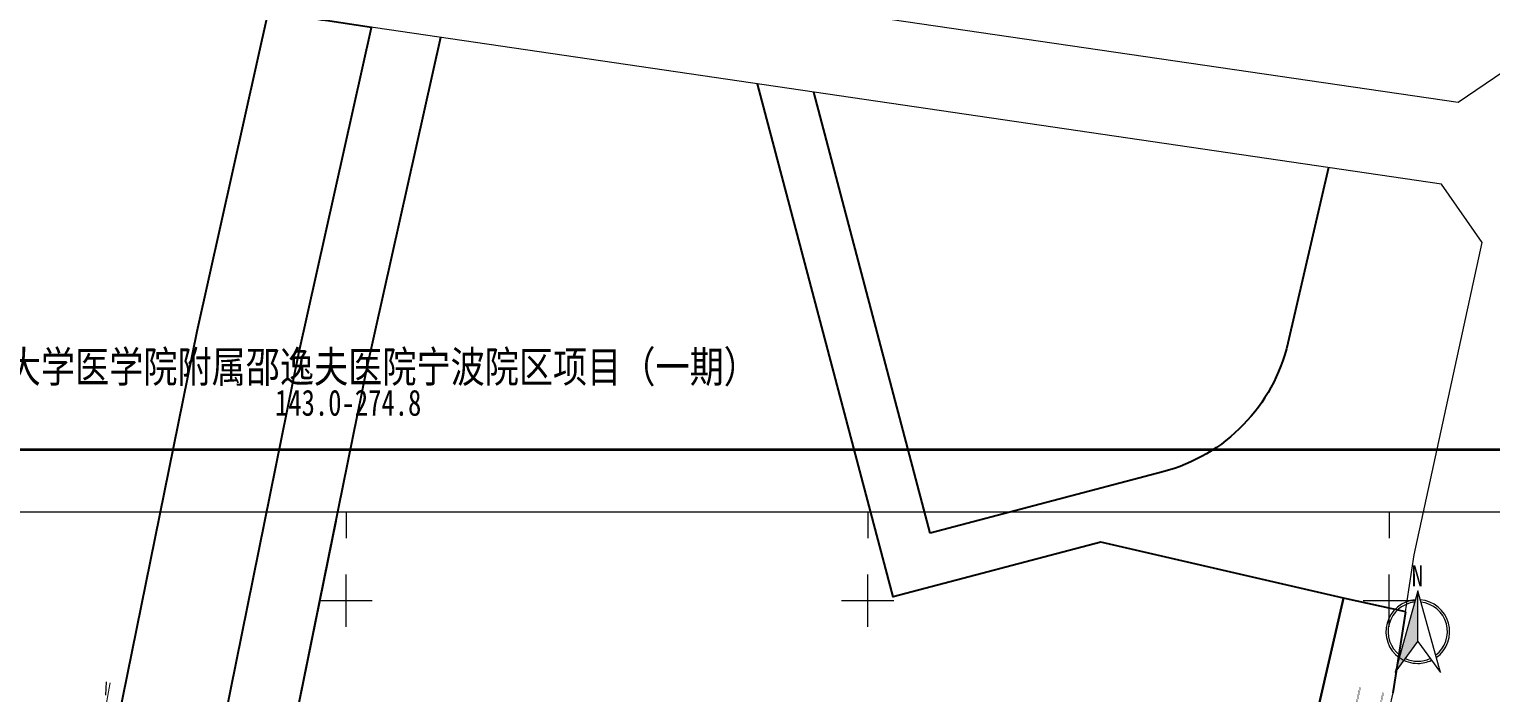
# Model space of a CAD drawing. Extents: x 274235 to 276654, y 142848 to 144425.
# Drawn here: x 275008.8 to 275429.2, y 143523.5 to 143714.5 of the extents above; entities that cross this region are included whole.
import ezdxf
from ezdxf.enums import TextEntityAlignment as Align

# ---------------------------------------------------------------- set-up
doc = ezdxf.new("R2010")
doc.units = 0
doc.header["$LTSCALE"] = 1.5
doc.linetypes.add('X5', pattern=[3, 2, -1])
doc.layers.get('0').update_dxf_attribs({"linetype": 'CONTINUOUS', "lineweight": 0})
doc.layers.add('JZ-建筑', color=7, linetype='CONTINUOUS')
doc.layers.add('YD-用地界线', color=2, linetype='CONTINUOUS')
for name, color, linetype, lineweight in [('RD-红线', 7, 'CONTINUOUS', 13), ('SXSS', 8, 'CONTINUOUS', 0), ('TK', 7, 'CONTINUOUS', 0), ('指北针', 7, 'CONTINUOUS', 0)]:
    doc.layers.add(name, color=color, linetype=linetype, lineweight=lineweight)
doc.layers.add('T2006年到2024年报批数据汇总', color=7, linetype='CONTINUOUS', lineweight=60, true_color=0x0070ff)
doc.styles.add('等线体', font='')
doc.styles.add('黑体', font='', dxfattribs={"width": 3})
doc.styles.get('等线体').set_extended_font_data('NSimSun')
doc.styles.get('黑体').set_extended_font_data('NSimSun')
doc.linetypes.add('10421', pattern='A,2,[150,AAA.SHX,S=1,R=0,X=0,Y=1],1e-11', length=2)

# ---------------------------------------------------------------- blocks, each defined once
blk = doc.blocks.new('ZB')
blk.add_hatch(color=256).paths.add_polyline_path([(-22.5, -30.9), (0, 0), (0, 50.6)])
for p, q in [((0, 50.6), (-22.5, -30.9)), ((22.5, -30.9), (0, 50.6)), ((0, 0), (0, 50.6)), ((-22.5, -30.9), (0, 0)), ((0, 0), (22.5, -30.9))]:
    blk.add_line(p, q)
at = {"const_width": 0.3}
for points in [[(-2.5, 41.5, 0.700829), (-18.4, -16.1, 0.680298)], [(-3.1, 39.2, 0.680298), (-17.8, -13.8, 0.680298)], [(18.4, -16.1, 0.700829), (2.5, 41.5, 0.680298)], [(17.8, -13.8, 0.680298), (3.1, 39.2, 0.680298)], [(-18.4, -16.1, 0.155587), (0, -21.9, 0.111862)], [(-12.3, -17, 0.108285), (0, -19.7, 0.108285)], [(0, -21.9, 0.111862), (13.7, -18.8, 0.111862)], [(0, -19.7, 0.108285), (12.3, -17, 0.108285)]]:
    blk.add_lwpolyline(points, format="xyb", dxfattribs=at)
at = {"style": '黑体', "width": 0.8}
blk.add_text('N', height=21, dxfattribs=at).set_placement((-6.1, 54.9))
blk = doc.blocks.new('JGTTYUYI')
at = {"layer": 'JZ-建筑', "color": 252, "const_width": 100}
blk.add_lwpolyline([(4928594, -3408077), (4928599, -3408376), (4944796, -3408084), (4944914, -3414583), (4928717, -3414875), (4928722, -3415175), (4945219, -3414877), (4945091, -3407778), (4928594, -3408077)], dxfattribs=at)
blk = doc.blocks.new('A$C2A366C87')
at = {"color": 3, "xscale": 0.001, "yscale": 0.001, "zscale": 0.001, "rotation": 256.2583456811273}
blk.add_blockref('JGTTYUYI', (4772.27, 4435.72), dxfattribs=at)
blk = doc.blocks.new('A$C58C25E19')
at = {"layer": 'RD-红线'}
for p, q in [((360.4, 224.03), (38.74, 266.84)), ((360.4, 224.03), (38.74, 266.84)), ((372.27, 207.35), (360.4, 224.03)), ((372.27, 207.35), (360.4, 224.03)), ((353.88, 117.23), (372.27, 207.35)), ((353.88, 117.23), (372.27, 207.35)), ((348.39, 77.4), (353.88, 117.23)), ((348.39, 77.4), (353.88, 117.23)), ((331.03, -3.87), (348.39, 77.4)), ((331.03, -3.87), (348.39, 77.4))]:
    blk.add_line(p, q, dxfattribs=at)
blk.add_lwpolyline([(456.97, 561.27), (478.94, 647.93), (467.95, 665.66), (353.42, 690.51), (221.05, 718.2), (189.65, 725.01, 0.050171), (71.73, 734.73), (-396.94, 726.3), (-408.26, 716.2), (-444.22, 446.03), (-435.63, 434.8), (-379.84, 427.37, -0.068528), (-245.18, 390.23), (-112.74, 333.29, 0.068528), (41.91, 290.63), (364.86, 247.65), (382.91, 260.33), (401.27, 345.07), (414.63, 383.11), (429.89, 453.56), (438.44, 487.46), (431.06, 499.01), (388.15, 507.1)], format="xyb", dxfattribs=at)
blk.add_lwpolyline([(456.97, 561.27), (478.94, 647.93), (467.95, 665.66), (353.42, 690.51), (221.05, 718.2), (189.65, 725.01, 0.050171), (71.73, 734.73), (-396.94, 726.3), (-408.26, 716.2), (-444.22, 446.03), (-435.63, 434.8), (-379.84, 427.37, -0.068528), (-245.18, 390.23), (-112.74, 333.29, 0.068528), (41.91, 290.63), (364.86, 247.65), (382.91, 260.33), (401.27, 345.07), (414.63, 383.11), (429.89, 453.56), (438.44, 487.46), (431.06, 499.01), (388.15, 507.1)], format="xyb", dxfattribs=at)
at = {"layer": 'YD-用地界线'}
blk.add_lwpolyline([(52.03, 265.07), (38.74, 266.84, -0.006805), (22.26, 269.26), (2.92, 176.91), (-23.32, 37.95), (-15.74, 36.73), (6.31, 33.19), (32.34, 171.05), (52.03, 265.07)], format="xyb", close=True, dxfattribs=at)
for points in [[(71.91, 262.43), (51.96, 167.14), (26.06, 30.01)], [(71.91, 262.43), (51.96, 167.14), (26.06, 30.01)], [(71.91, 262.43), (51.96, 167.14), (26.06, 30.01)], [(200.21, 117.53), (163.27, 250.27)], [(200.21, 117.53), (163.27, 250.27)], [(200.21, 117.53), (163.27, 250.27)], [(214.66, 121.55), (179.44, 248.11)], [(214.66, 121.55), (179.44, 248.11)], [(214.66, 121.55), (179.44, 248.11)], [(333.72, 104.47), (320.23, 42.22)], [(333.72, 104.47), (320.23, 42.22)], [(333.72, 104.47), (320.23, 42.22)], [(351.71, 100.74), (333.72, 104.47)], [(351.71, 100.74), (333.72, 104.47)], [(351.71, 100.74), (333.72, 104.47)], [(348.39, 77.4), (351.71, 100.74)], [(348.39, 77.4), (351.71, 100.74)], [(348.39, 77.4), (351.71, 100.74)]]:
    blk.add_lwpolyline(points, dxfattribs=at)
for points in [[(327.76, 228.37), (316.77, 177.68, -0.278373), (281.31, 140.1), (214.66, 121.55)], [(327.76, 228.37), (316.77, 177.68, -0.278373), (281.31, 140.1), (214.66, 121.55)], [(327.76, 228.37), (316.77, 177.68, -0.278373), (281.31, 140.1), (214.66, 121.55)], [(43.59, 122.81), (26.06, 30.01), (62.28, 24.18), (308.28, -15.39, -0.005648), (320.23, 42.22), (333.72, 104.47), (263.73, 119.63), (204.23, 103.08), (200.21, 117.53)]]:
    blk.add_lwpolyline(points, format="xyb", dxfattribs=at)

msp = doc.modelspace()

# ---------------------------------------------------------------- linework, layer by layer
at = {"layer": 'SXSS', "linetype": '10421'}
msp.add_lwpolyline([(275030.996, 143526.605), (275030.764, 143522.773)], dxfattribs=at)
at = {"layer": 'T2006年到2024年报批数据汇总', "color": 6, "linetype": 'X5', "lineweight": -2, "const_width": 0.3}
msp.add_lwpolyline([(275032.097, 143526.416), (275023.417, 143478.459), (275023.074, 143466.333), (275023.029, 143463.699), (275022.719, 143445.722), (275022.402, 143427.397), (275009.362, 143274.179), (275003.352, 143217.723)], dxfattribs=at)
at = {"layer": 'TK', "linetype": 'Continuous'}
for p, q in [((275100, 143575.491), (275100, 143567.991)), ((275250, 143575.491), (275250, 143567.991)), ((275400, 143575.491), (275400, 143567.991)), ((275100, 143542.5), (275100, 143557.5)), ((275250, 143542.5), (275250, 143557.5)), ((275400, 143542.5), (275400, 143557.5)), ((275092.5, 143550), (275107.5, 143550)), ((275242.5, 143550), (275257.5, 143550)), ((275392.5, 143550), (275407.5, 143550))]:
    msp.add_line(p, q, dxfattribs=at)
at = {"layer": 'TK', "linetype": 'Continuous', "const_width": 0.75, "flags": 128}
msp.add_lwpolyline([(274743.56, 142997.991), (275457.56, 142997.991), (275457.56, 143593.491), (274743.56, 143593.491)], close=True, dxfattribs=at)
at = {"layer": 'TK', "linetype": 'Continuous', "flags": 128}
msp.add_lwpolyline([(274761.56, 143015.991), (275439.56, 143015.991), (275439.56, 143575.491), (274761.56, 143575.491)], close=True, dxfattribs=at)

# ---------------------------------------------------------------- block references
for name, p, rotation in [('A$C58C25E19', (275051.771, 143450.675), 359.2452370376578), ('A$C2A366C87', (275107.42, 143065.627), 2.442772294481065e-05)]:
    msp.add_blockref(name, p, dxfattribs=dict(rotation=rotation))
at = {"layer": '指北针', "xscale": 0.2887799143791202, "yscale": 0.2887799041345716, "zscale": 0.2887799040003826, "rotation": 2.586924863096224e-06}
msp.add_blockref('ZB', (275408.225, 143538.26), dxfattribs=at)

# ---------------------------------------------------------------- texts
at = {"layer": 'TK', "linetype": 'Continuous', "style": '等线体', "width": 0.8}
msp.add_text('浙江大学医学院附属邵逸夫医院宁波院区项目（一期）', height=9, dxfattribs=at).set_placement((275100.56, 143617.491), align=Align.MIDDLE)
at = {"layer": 'TK', "linetype": 'Continuous', "style": '等线体', "width": 0.75}
msp.add_text('143.0-274.8', height=7.5, dxfattribs=at).set_placement((275100.56, 143600.991), align=Align.BOTTOM_CENTER)

doc.saveas('drawing.dxf')
